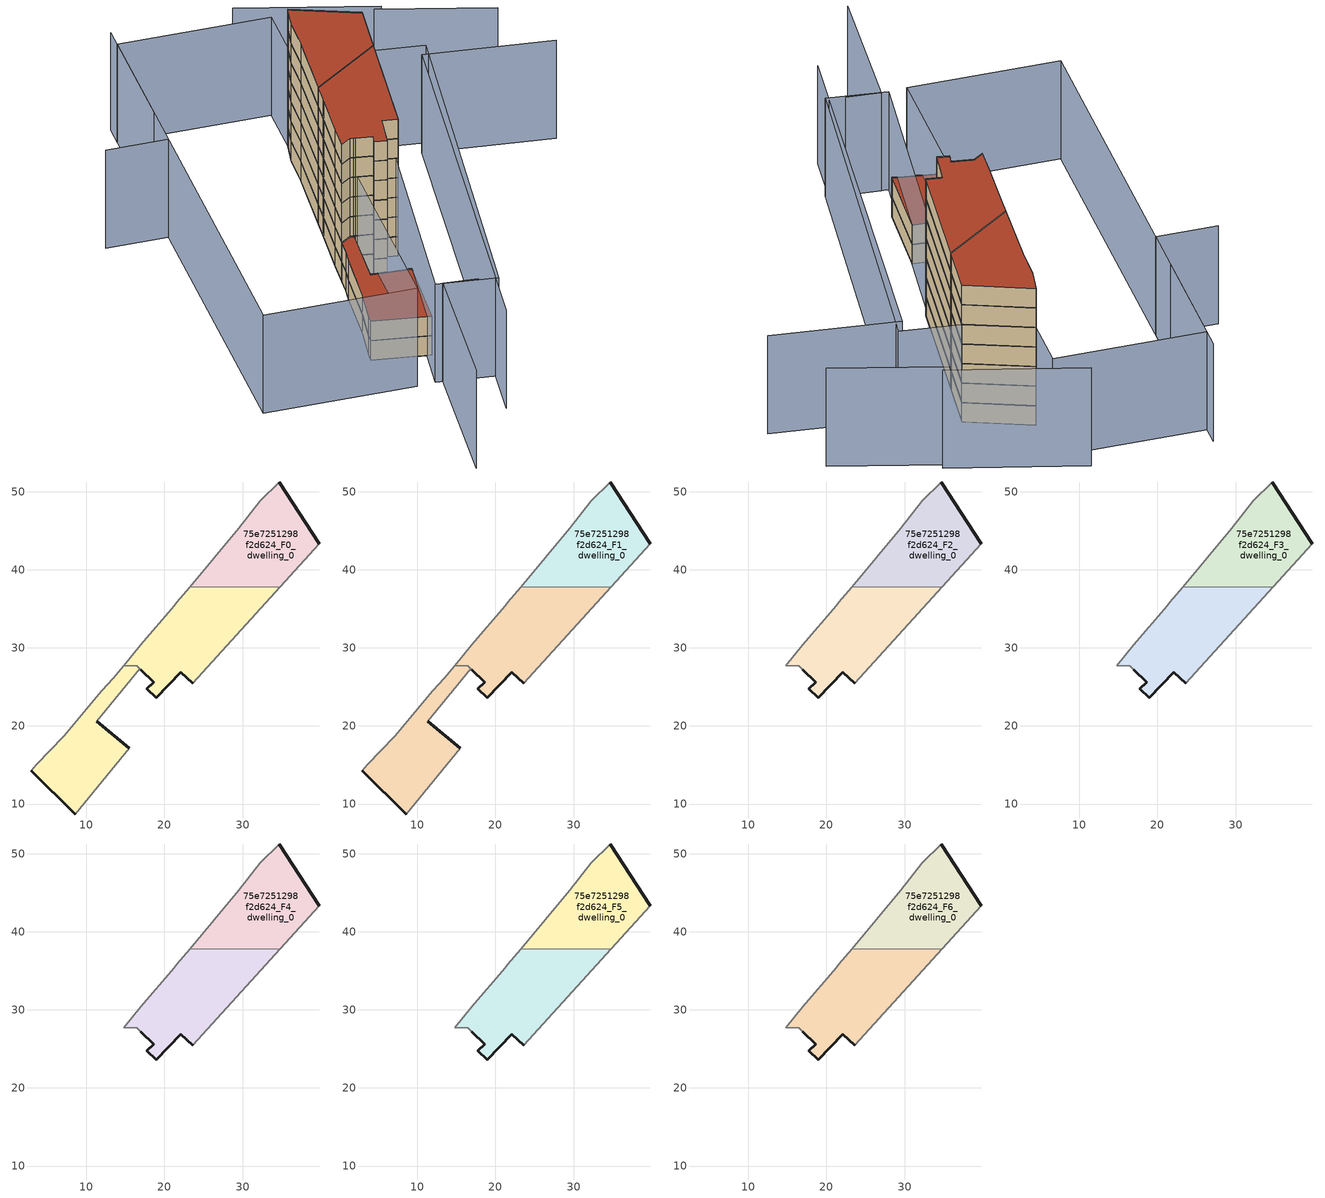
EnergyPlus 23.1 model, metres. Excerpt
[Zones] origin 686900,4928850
75e7251298f2d624_F0_dwelling_0
 floor ground (EU_floor_Construction): 34.81,37.85 39.79,43.35 34.72,51.23 32.27,48.86 29.53,45.31 23.21,37.78 z0
 wall outside (EU_wall_Construction): 34.72,51.23 39.79,43.35 z0:3
 wall adiabatic (EU_wall_Construction): 39.79,43.35 34.81,37.85 / 23.21,37.78 29.53,45.31 32.27,48.86 34.72,51.23 z0:3
 wall to 75e7251298f2d624_F0_dwelling_1 (EU_wall_Construction): 34.81,37.85 23.21,37.78 z0:3
75e7251298f2d624_F0_dwelling_1
 floor ground (EU_floor_Construction): 23.6,25.44 34.81,37.85 23.21,37.78 21.6,35.84 21.23,35.4 16.96,30.37 14.76,27.69 16.45,27.7 16.46,27.7 16.85,27.32 16.96,27.22 18.6,25.61 17.76,24.77 18.92,23.62 22.11,26.86 z0; 8.57,8.72 15.51,17.17 11.33,20.59 16.84,27.32 16.46,27.7 14.76,27.69 13.47,26.11 11.95,24.49 7.11,18.65 3.6,15.02 2.97,14.23 z0
 wall outside (EU_wall_Construction): 23.6,25.44 22.11,26.86 18.92,23.62 17.76,24.77 18.6,25.61 16.96,27.22 z0:3
 wall adiabatic (EU_wall_Construction): 34.81,37.85 23.6,25.44 / 16.96,27.22 16.85,27.32 16.46,27.7 14.76,27.69 16.96,30.37 21.23,35.4 21.6,35.84 23.21,37.78 z0:3
75e7251298f2d624_F0_dwelling_2
 floor ground (EU_floor_Construction): 23.6,25.44 34.81,37.85 23.21,37.78 21.6,35.84 21.23,35.4 16.96,30.37 14.76,27.69 16.45,27.7 16.46,27.7 16.85,27.32 16.96,27.22 18.6,25.61 17.76,24.77 18.92,23.62 22.11,26.86 z0; 8.57,8.72 15.51,17.17 11.33,20.59 16.84,27.32 16.46,27.7 14.76,27.69 13.47,26.11 11.95,24.49 7.11,18.65 3.6,15.02 2.97,14.23 z0
 wall outside (EU_wall_Construction): 8.57,8.72 2.97,14.23 / 11.33,20.59 15.51,17.17 z0:3
 wall adiabatic (EU_wall_Construction): 2.97,14.23 3.6,15.02 7.11,18.65 11.95,24.49 13.47,26.11 14.76,27.69 16.45,27.7 16.46,27.7 16.84,27.32 11.33,20.59 / 15.51,17.17 8.57,8.72 z0:3
75e7251298f2d624_F1_dwelling_0
 floor to 75e7251298f2d624_F0_dwelling_0 (EU_floor_Construction): 34.81,37.85 39.79,43.35 34.72,51.23 32.27,48.86 29.53,45.31 23.21,37.78 z3
 wall outside (EU_wall_Construction): 34.72,51.23 39.79,43.35 z3:6
 wall adiabatic (EU_wall_Construction): 39.79,43.35 34.81,37.85 / 23.21,37.78 29.53,45.31 32.27,48.86 34.72,51.23 z3:6
 wall to 75e7251298f2d624_F1_dwelling_1 (EU_wall_Construction): 34.81,37.85 23.21,37.78 z3:6
75e7251298f2d624_F1_dwelling_1
 floor outside (EU_floor_Construction): 23.6,25.44 34.81,37.85 23.21,37.78 21.6,35.84 21.23,35.4 16.96,30.37 14.76,27.69 16.45,27.7 16.46,27.7 16.85,27.32 16.96,27.22 18.6,25.61 17.76,24.77 18.92,23.62 22.11,26.86 z3; 8.57,8.72 15.51,17.17 11.33,20.59 16.84,27.32 16.46,27.7 14.76,27.69 13.47,26.11 11.95,24.49 7.11,18.65 3.6,15.02 2.97,14.23 z3
 wall outside (EU_wall_Construction): 23.6,25.44 22.11,26.86 18.92,23.62 17.76,24.77 18.6,25.61 16.96,27.22 z3:6
 wall adiabatic (EU_wall_Construction): 34.81,37.85 23.6,25.44 / 16.96,27.22 16.85,27.32 16.46,27.7 14.76,27.69 16.96,30.37 21.23,35.4 21.6,35.84 23.21,37.78 z3:6
 roof outside (EU_floor_Construction): 16.84,27.32 11.33,20.59 15.51,17.17 8.57,8.72 2.97,14.23 3.6,15.02 7.11,18.65 11.95,24.49 13.47,26.11 14.76,27.69 16.46,27.7 z6
75e7251298f2d624_F1_dwelling_2
 floor to 75e7251298f2d624_F0_dwelling_2 (EU_floor_Construction): 23.6,25.44 34.81,37.85 23.21,37.78 21.6,35.84 21.23,35.4 16.96,30.37 14.76,27.69 16.45,27.7 16.46,27.7 16.85,27.32 16.96,27.22 18.6,25.61 17.76,24.77 18.92,23.62 22.11,26.86 z3; 8.57,8.72 15.51,17.17 11.33,20.59 16.84,27.32 16.46,27.7 14.76,27.69 13.47,26.11 11.95,24.49 7.11,18.65 3.6,15.02 2.97,14.23 z3
 wall outside (EU_wall_Construction): 8.57,8.72 2.97,14.23 / 11.33,20.59 15.51,17.17 z3:6
 wall adiabatic (EU_wall_Construction): 2.97,14.23 3.6,15.02 7.11,18.65 11.95,24.49 13.47,26.11 14.76,27.69 16.45,27.7 16.46,27.7 16.84,27.32 11.33,20.59 / 15.51,17.17 8.57,8.72 z3:6
 roof outside (EU_roof_Construction): 34.81,37.85 23.6,25.44 22.11,26.86 18.92,23.62 17.76,24.77 18.6,25.61 16.96,27.22 16.85,27.32 16.46,27.7 16.45,27.7 14.76,27.69 16.96,30.37 21.23,35.4 21.6,35.84 23.21,37.78 z6; 16.84,27.32 11.33,20.59 15.51,17.17 8.57,8.72 2.97,14.23 3.6,15.02 7.11,18.65 11.95,24.49 13.47,26.11 14.76,27.69 16.46,27.7 z6
75e7251298f2d624_F2_dwelling_0
 floor to 75e7251298f2d624_F1_dwelling_0 (EU_floor_Construction): 34.81,37.85 39.79,43.35 34.72,51.23 32.27,48.86 29.53,45.31 23.21,37.78 z6
 wall outside (EU_wall_Construction): 34.72,51.23 39.79,43.35 z6:9
 wall adiabatic (EU_wall_Construction): 39.79,43.35 34.81,37.85 / 23.21,37.78 29.53,45.31 32.27,48.86 34.72,51.23 z6:9
 wall to 75e7251298f2d624_F2_dwelling_1 (EU_wall_Construction): 34.81,37.85 23.21,37.78 z6:9
75e7251298f2d624_F2_dwelling_1
 floor to 75e7251298f2d624_F1_dwelling_1 (EU_floor_Construction): 23.6,25.44 34.81,37.85 23.21,37.78 21.6,35.84 21.23,35.4 16.96,30.37 14.76,27.69 16.45,27.7 16.46,27.7 16.85,27.32 16.96,27.22 18.6,25.61 17.76,24.77 18.92,23.62 22.11,26.86 z6
 wall outside (EU_wall_Construction): 23.6,25.44 22.11,26.86 18.92,23.62 17.76,24.77 18.6,25.61 16.96,27.22 z6:9
 wall adiabatic (EU_wall_Construction): 34.81,37.85 23.6,25.44 / 16.96,27.22 16.85,27.32 16.46,27.7 14.76,27.69 16.96,30.37 21.23,35.4 21.6,35.84 23.21,37.78 z6:9
75e7251298f2d624_F3_dwelling_0
 floor to 75e7251298f2d624_F2_dwelling_0 (EU_floor_Construction): 34.81,37.85 39.79,43.35 34.72,51.23 32.27,48.86 29.53,45.31 23.21,37.78 z9
 wall outside (EU_wall_Construction): 34.72,51.23 39.79,43.35 z9:12
 wall adiabatic (EU_wall_Construction): 39.79,43.35 34.81,37.85 / 23.21,37.78 29.53,45.31 32.27,48.86 34.72,51.23 z9:12
 wall to 75e7251298f2d624_F3_dwelling_1 (EU_wall_Construction): 34.81,37.85 23.21,37.78 z9:12
75e7251298f2d624_F3_dwelling_1
 floor to 75e7251298f2d624_F2_dwelling_1 (EU_floor_Construction): 23.6,25.44 34.81,37.85 23.21,37.78 21.6,35.84 21.23,35.4 16.96,30.37 14.76,27.69 16.46,27.7 16.85,27.32 16.96,27.22 18.6,25.61 17.76,24.77 18.92,23.62 22.11,26.86 z9
 wall outside (EU_wall_Construction): 23.6,25.44 22.11,26.86 18.92,23.62 17.76,24.77 18.6,25.61 16.96,27.22 z9:12
 wall adiabatic (EU_wall_Construction): 34.81,37.85 23.6,25.44 / 16.96,27.22 16.85,27.32 16.46,27.7 14.76,27.69 16.96,30.37 21.23,35.4 21.6,35.84 23.21,37.78 z9:12
75e7251298f2d624_F4_dwelling_0
 floor to 75e7251298f2d624_F3_dwelling_0 (EU_floor_Construction): 34.81,37.85 39.79,43.35 34.72,51.23 32.27,48.86 29.53,45.31 23.21,37.78 z12
 wall outside (EU_wall_Construction): 34.72,51.23 39.79,43.35 z12:15
 wall adiabatic (EU_wall_Construction): 39.79,43.35 34.81,37.85 / 23.21,37.78 29.53,45.31 32.27,48.86 34.72,51.23 z12:15
 wall to 75e7251298f2d624_F4_dwelling_1 (EU_wall_Construction): 34.81,37.85 23.21,37.78 z12:15
75e7251298f2d624_F4_dwelling_1
 floor to 75e7251298f2d624_F3_dwelling_1 (EU_floor_Construction): 23.6,25.44 34.81,37.85 23.21,37.78 21.6,35.84 21.23,35.4 16.96,30.37 14.76,27.69 16.46,27.7 16.85,27.32 16.96,27.22 18.6,25.61 17.76,24.77 18.92,23.62 22.11,26.86 z12
 wall outside (EU_wall_Construction): 23.6,25.44 22.11,26.86 18.92,23.62 17.76,24.77 18.6,25.61 16.96,27.22 z12:15
 wall adiabatic (EU_wall_Construction): 34.81,37.85 23.6,25.44 / 16.96,27.22 16.85,27.32 16.46,27.7 14.76,27.69 16.96,30.37 21.23,35.4 21.6,35.84 23.21,37.78 z12:15
75e7251298f2d624_F5_dwelling_0
 floor to 75e7251298f2d624_F4_dwelling_0 (EU_floor_Construction): 34.81,37.85 39.79,43.35 34.72,51.23 32.27,48.86 29.53,45.31 23.21,37.78 z15
 wall outside (EU_wall_Construction): 34.72,51.23 39.79,43.35 z15:18
 wall adiabatic (EU_wall_Construction): 39.79,43.35 34.81,37.85 / 23.21,37.78 29.53,45.31 32.27,48.86 34.72,51.23 z15:18
 wall to 75e7251298f2d624_F5_dwelling_1 (EU_wall_Construction): 34.81,37.85 23.21,37.78 z15:18
75e7251298f2d624_F5_dwelling_1
 floor to 75e7251298f2d624_F4_dwelling_1 (EU_floor_Construction): 23.6,25.44 34.81,37.85 23.21,37.78 21.6,35.84 21.23,35.4 16.96,30.37 14.76,27.69 16.46,27.7 16.85,27.32 16.96,27.22 18.6,25.61 17.76,24.77 18.92,23.62 22.11,26.86 z15
 wall outside (EU_wall_Construction): 23.6,25.44 22.11,26.86 18.92,23.62 17.76,24.77 18.6,25.61 16.96,27.22 z15:18
 wall adiabatic (EU_wall_Construction): 34.81,37.85 23.6,25.44 / 16.96,27.22 16.85,27.32 16.46,27.7 14.76,27.69 16.96,30.37 21.23,35.4 21.6,35.84 23.21,37.78 z15:18
75e7251298f2d624_F6_dwelling_0
 floor to 75e7251298f2d624_F5_dwelling_0 (EU_floor_Construction): 34.81,37.85 39.79,43.35 34.72,51.23 32.27,48.86 29.53,45.31 23.21,37.78 z18
 wall outside (EU_wall_Construction): 34.72,51.23 39.79,43.35 z18:21
 wall adiabatic (EU_wall_Construction): 39.79,43.35 34.81,37.85 / 23.21,37.78 29.53,45.31 32.27,48.86 34.72,51.23 z18:21
 wall to 75e7251298f2d624_F6_dwelling_1 (EU_wall_Construction): 34.81,37.85 23.21,37.78 z18:21
 roof outside (EU_roof_Construction): 34.72,51.23 39.79,43.35 34.81,37.85 23.21,37.78 29.53,45.31 32.27,48.86 z21
75e7251298f2d624_F6_dwelling_1
 floor to 75e7251298f2d624_F5_dwelling_1 (EU_floor_Construction): 23.6,25.44 34.81,37.85 23.21,37.78 21.6,35.84 21.23,35.4 16.96,30.37 14.76,27.69 16.46,27.7 16.85,27.32 16.96,27.22 18.6,25.61 17.76,24.77 18.92,23.62 22.11,26.86 z18
 wall outside (EU_wall_Construction): 23.6,25.44 22.11,26.86 18.92,23.62 17.76,24.77 18.6,25.61 16.96,27.22 z18:21
 wall adiabatic (EU_wall_Construction): 34.81,37.85 23.6,25.44 / 16.96,27.22 16.85,27.32 16.46,27.7 14.76,27.69 16.96,30.37 21.23,35.4 21.6,35.84 23.21,37.78 z18:21
 roof outside (EU_roof_Construction): 34.81,37.85 23.6,25.44 22.11,26.86 18.92,23.62 17.76,24.77 18.6,25.61 16.96,27.22 16.85,27.32 16.46,27.7 14.76,27.69 16.96,30.37 21.23,35.4 21.6,35.84 23.21,37.78 z21
shading: -8.06,-10.79 4.78,4.18 / 4.78,4.18 8.26,1.2 / 4.78,-5.81 43.74,36.93 / 43.74,36.93 56.52,25.28 / 57.89,35.52 48.21,47.77 / 24.07,71.2 9.5,51.11 / 9.5,51.11 2.82,55.96 / 49.33,47.51 37.64,62.17 / 4.07,4.84 39.79,43.35 / 39.79,43.35 45.76,37.81 / 45.76,37.81 10.04,-0.7 / 10.04,-0.7 4.07,4.84 / -14.51,18.03 22.49,69.01 / 22.49,69.01 38.95,57.07 / 38.95,57.07 1.95,6.08 / 1.95,6.08 -14.51,18.03 z0:15
[Building]
EU S2 Campaign: North Axis=0; Terrain=City; Solar Distribution=FullExterior
[Site:Location]
Bologna: Latitude=44.5; Longitude=11.25; Time Zone=1; Elevation=37
[SizingPeriod:WeatherFileDays]
AnnualSizingPeriod: Begin Month=1; Begin Day of Month=1; End Month=12; End Day of Month=31; Day of Week for Start Day=Monday; Use Weather File Daylight Saving Period=No; Use Weather File Rain and Snow Indicators=No
[MATERIAL]
EU_InternalMass_Material: Roughness=MediumRough; Thickness=0.1; Conductivity=1; Density=1800; Specific Heat=900; Thermal Absorptance=0.9; Solar Absorptance=0.7; Visible Absorptance=0.7
[MATERIAL:NOMASS] Roughness=MediumRough; Thermal Absorptance=0.9; Solar Absorptance=0.7; Visible Absorptance=0.7
Name | Thermal Resistance
EU_wall_NoMass | 0.905828
EU_roof_NoMass | 0.37593
EU_floor_NoMass | 0.67114
[CONSTRUCTION]
EU_wall_Construction: EU_wall_NoMass
EU_roof_Construction: EU_roof_NoMass
EU_floor_Construction: EU_floor_NoMass
EU_InternalMass_Construction: EU_InternalMass_Material
[ZONE] Type=1; Multiplier=1; Ceiling Height=autocalculate; Floor Area=autocalculate; Part of Total Floor Area=Yes
Name | Volume
75e7251298f2d624_F0_dwelling_0 | 339.461
75e7251298f2d624_F1_dwelling_0; 75e7251298f2d624_F2_dwelling_0; 75e7251298f2d624_F3_dwelling_0; 75e7251298f2d624_F4_dwelling_0; 75e7251298f2d624_F5_dwelling_0; 75e7251298f2d624_F6_dwelling_0 | 339.46
75e7251298f2d624_F0_dwelling_1; 75e7251298f2d624_F1_dwelling_1; 75e7251298f2d624_F0_dwelling_2; 75e7251298f2d624_F1_dwelling_2 | 678.929
75e7251298f2d624_F2_dwelling_1; 75e7251298f2d624_F3_dwelling_1; 75e7251298f2d624_F4_dwelling_1; 75e7251298f2d624_F5_dwelling_1; 75e7251298f2d624_F6_dwelling_1 | 390.253
[INTERNALMASS] Construction=EU_InternalMass_Construction
Name | Zone or ZoneList | Surface Area
75e7251298f2d624_F0_dwelling_0_EU_InternalMass | 75e7251298f2d624_F0_dwelling_0 | 113.153
75e7251298f2d624_F0_dwelling_1_EU_InternalMass | 75e7251298f2d624_F0_dwelling_1 | 130.087
75e7251298f2d624_F0_dwelling_2_EU_InternalMass | 75e7251298f2d624_F0_dwelling_2 | 96.2271
75e7251298f2d624_F1_dwelling_0_EU_InternalMass | 75e7251298f2d624_F1_dwelling_0 | 113.153
75e7251298f2d624_F1_dwelling_1_EU_InternalMass | 75e7251298f2d624_F1_dwelling_1 | 130.087
75e7251298f2d624_F1_dwelling_2_EU_InternalMass | 75e7251298f2d624_F1_dwelling_2 | 96.2271
75e7251298f2d624_F2_dwelling_0_EU_InternalMass | 75e7251298f2d624_F2_dwelling_0 | 169.728
75e7251298f2d624_F2_dwelling_1_EU_InternalMass | 75e7251298f2d624_F2_dwelling_1 | 169.733
75e7251298f2d624_F3_dwelling_0_EU_InternalMass | 75e7251298f2d624_F3_dwelling_0 | 169.728
75e7251298f2d624_F3_dwelling_1_EU_InternalMass | 75e7251298f2d624_F3_dwelling_1 | 169.733
75e7251298f2d624_F4_dwelling_0_EU_InternalMass | 75e7251298f2d624_F4_dwelling_0 | 169.728
75e7251298f2d624_F4_dwelling_1_EU_InternalMass | 75e7251298f2d624_F4_dwelling_1 | 169.733
75e7251298f2d624_F5_dwelling_0_EU_InternalMass | 75e7251298f2d624_F5_dwelling_0 | 169.728
75e7251298f2d624_F5_dwelling_1_EU_InternalMass | 75e7251298f2d624_F5_dwelling_1 | 169.733
75e7251298f2d624_F6_dwelling_0_EU_InternalMass | 75e7251298f2d624_F6_dwelling_0 | 169.728
75e7251298f2d624_F6_dwelling_1_EU_InternalMass | 75e7251298f2d624_F6_dwelling_1 | 169.733
[OTHEREQUIPMENT] Fuel Type=Electricity; Design Level Calculation Method=Watts/Area; Power per Zone Floor Area=1; Fraction Latent=0; Fraction Radiant=0; Fraction Lost=0; Carbon Dioxide Generation Rate=0; EndUse Subcategory=EU_Step8_InternalGains
Name | Zone or ZoneList or Space or SpaceList | Schedule
EU_Step8_InternalGain_75e7251298f2d624_F0_dwelling_0_f000 | 75e7251298f2d624_F0_dwelling_0 | EU_Step8_GainSchedule_75e7251298f2d624_F0_dwelling_0_f000
EU_Step8_InternalGain_75e7251298f2d624_F0_dwelling_1_f000 | 75e7251298f2d624_F0_dwelling_1 | EU_Step8_GainSchedule_75e7251298f2d624_F0_dwelling_1_f000
EU_Step8_InternalGain_75e7251298f2d624_F0_dwelling_2_f000 | 75e7251298f2d624_F0_dwelling_2 | EU_Step8_GainSchedule_75e7251298f2d624_F0_dwelling_2_f000
EU_Step8_InternalGain_75e7251298f2d624_F1_dwelling_0_f000 | 75e7251298f2d624_F1_dwelling_0 | EU_Step8_GainSchedule_75e7251298f2d624_F1_dwelling_0_f000
EU_Step8_InternalGain_75e7251298f2d624_F1_dwelling_1_f000 | 75e7251298f2d624_F1_dwelling_1 | EU_Step8_GainSchedule_75e7251298f2d624_F1_dwelling_1_f000
EU_Step8_InternalGain_75e7251298f2d624_F1_dwelling_2_f000 | 75e7251298f2d624_F1_dwelling_2 | EU_Step8_GainSchedule_75e7251298f2d624_F1_dwelling_2_f000
EU_Step8_InternalGain_75e7251298f2d624_F2_dwelling_0_f000 | 75e7251298f2d624_F2_dwelling_0 | EU_Step8_GainSchedule_75e7251298f2d624_F2_dwelling_0_f000
EU_Step8_InternalGain_75e7251298f2d624_F2_dwelling_1_f000 | 75e7251298f2d624_F2_dwelling_1 | EU_Step8_GainSchedule_75e7251298f2d624_F2_dwelling_1_f000
EU_Step8_InternalGain_75e7251298f2d624_F3_dwelling_0_f000 | 75e7251298f2d624_F3_dwelling_0 | EU_Step8_GainSchedule_75e7251298f2d624_F3_dwelling_0_f000
EU_Step8_InternalGain_75e7251298f2d624_F3_dwelling_1_f000 | 75e7251298f2d624_F3_dwelling_1 | EU_Step8_GainSchedule_75e7251298f2d624_F3_dwelling_1_f000
EU_Step8_InternalGain_75e7251298f2d624_F4_dwelling_0_f000 | 75e7251298f2d624_F4_dwelling_0 | EU_Step8_GainSchedule_75e7251298f2d624_F4_dwelling_0_f000
EU_Step8_InternalGain_75e7251298f2d624_F4_dwelling_1_f000 | 75e7251298f2d624_F4_dwelling_1 | EU_Step8_GainSchedule_75e7251298f2d624_F4_dwelling_1_f000
EU_Step8_InternalGain_75e7251298f2d624_F5_dwelling_0_f000 | 75e7251298f2d624_F5_dwelling_0 | EU_Step8_GainSchedule_75e7251298f2d624_F5_dwelling_0_f000
EU_Step8_InternalGain_75e7251298f2d624_F5_dwelling_1_f000 | 75e7251298f2d624_F5_dwelling_1 | EU_Step8_GainSchedule_75e7251298f2d624_F5_dwelling_1_f000
EU_Step8_InternalGain_75e7251298f2d624_F6_dwelling_0_f000 | 75e7251298f2d624_F6_dwelling_0 | EU_Step8_GainSchedule_75e7251298f2d624_F6_dwelling_0_f000
EU_Step8_InternalGain_75e7251298f2d624_F6_dwelling_1_f000 | 75e7251298f2d624_F6_dwelling_1 | EU_Step8_GainSchedule_75e7251298f2d624_F6_dwelling_1_f000
[ZONEVENTILATION:DESIGNFLOWRATE] Schedule=EU_AlwaysOn; Design Flow Rate Calculation Method=AirChanges/Hour; Air Changes per Hour=0.73129; Ventilation Type=Natural; Fan Pressure Rise=0; Fan Total Efficiency=1; Constant Term Coefficient=1; Temperature Term Coefficient=0; Velocity Term Coefficient=0; Velocity Squared Term Coefficient=0; Minimum Indoor Temperature=-100; Maximum Indoor Temperature=100; Delta Temperature=-100; Minimum Outdoor Temperature=-100; Maximum Outdoor Temperature=100; Maximum Wind Speed=40
Name | Zone or ZoneList or Space or SpaceList
EU_ConstantAir_75e7251298f2d624_F0_dwelling_0 | 75e7251298f2d624_F0_dwelling_0
EU_ConstantAir_75e7251298f2d624_F0_dwelling_1 | 75e7251298f2d624_F0_dwelling_1
EU_ConstantAir_75e7251298f2d624_F0_dwelling_2 | 75e7251298f2d624_F0_dwelling_2
EU_ConstantAir_75e7251298f2d624_F1_dwelling_0 | 75e7251298f2d624_F1_dwelling_0
EU_ConstantAir_75e7251298f2d624_F1_dwelling_1 | 75e7251298f2d624_F1_dwelling_1
EU_ConstantAir_75e7251298f2d624_F1_dwelling_2 | 75e7251298f2d624_F1_dwelling_2
EU_ConstantAir_75e7251298f2d624_F2_dwelling_0 | 75e7251298f2d624_F2_dwelling_0
EU_ConstantAir_75e7251298f2d624_F2_dwelling_1 | 75e7251298f2d624_F2_dwelling_1
EU_ConstantAir_75e7251298f2d624_F3_dwelling_0 | 75e7251298f2d624_F3_dwelling_0
EU_ConstantAir_75e7251298f2d624_F3_dwelling_1 | 75e7251298f2d624_F3_dwelling_1
EU_ConstantAir_75e7251298f2d624_F4_dwelling_0 | 75e7251298f2d624_F4_dwelling_0
EU_ConstantAir_75e7251298f2d624_F4_dwelling_1 | 75e7251298f2d624_F4_dwelling_1
EU_ConstantAir_75e7251298f2d624_F5_dwelling_0 | 75e7251298f2d624_F5_dwelling_0
EU_ConstantAir_75e7251298f2d624_F5_dwelling_1 | 75e7251298f2d624_F5_dwelling_1
EU_ConstantAir_75e7251298f2d624_F6_dwelling_0 | 75e7251298f2d624_F6_dwelling_0
EU_ConstantAir_75e7251298f2d624_F6_dwelling_1 | 75e7251298f2d624_F6_dwelling_1
[SIZING:ZONE] Zone Cooling Design Supply Air Temperature Input Method=SupplyAirTemperature; Zone Cooling Design Supply Air Temperature=13; Zone Heating Design Supply Air Temperature Input Method=SupplyAirTemperature; Zone Heating Design Supply Air Temperature=50; Zone Cooling Design Supply Air Humidity Ratio=0.008; Zone Heating Design Supply Air Humidity Ratio=0.008; Cooling Design Air Flow Method=DesignDay; Cooling Design Air Flow Rate=0; Cooling Minimum Air Flow per Zone Floor Area=0.000762; Cooling Minimum Air Flow=0; Cooling Minimum Air Flow Fraction=0.2; Heating Design Air Flow Method=DesignDay; Heating Design Air Flow Rate=0; Heating Maximum Air Flow per Zone Floor Area=0.002032; Heating Maximum Air Flow=0.141576; Heating Maximum Air Flow Fraction=0.3; Account for Dedicated Outdoor Air System=No; Dedicated Outdoor Air System Control Strategy=NeutralSupplyAir; Dedicated Outdoor Air Low Setpoint Temperature for Design=autosize; Dedicated Outdoor Air High Setpoint Temperature for Design=autosize; Zone Load Sizing Method=Sensible Load Only No Latent Load; Zone Latent Cooling Design Supply Air Humidity Ratio Input Method=HumidityRatioDifference; Zone Cooling Design Supply Air Humidity Ratio Difference=0.005; Zone Latent Heating Design Supply Air Humidity Ratio Input Method=HumidityRatioDifference; Zone Humidification Design Supply Air Humidity Ratio Difference=0.005
75e7251298f2d624_F0_dwelling_0; 75e7251298f2d624_F0_dwelling_1; 75e7251298f2d624_F0_dwelling_2; 75e7251298f2d624_F1_dwelling_0; 75e7251298f2d624_F1_dwelling_1; 75e7251298f2d624_F1_dwelling_2; 75e7251298f2d624_F2_dwelling_0; 75e7251298f2d624_F2_dwelling_1; 75e7251298f2d624_F3_dwelling_0; 75e7251298f2d624_F3_dwelling_1; 75e7251298f2d624_F4_dwelling_0; 75e7251298f2d624_F4_dwelling_1; 75e7251298f2d624_F5_dwelling_0; 75e7251298f2d624_F5_dwelling_1; 75e7251298f2d624_F6_dwelling_0; 75e7251298f2d624_F6_dwelling_1
[ThermostatSetpoint:DualSetpoint] Heating Setpoint Temperature Schedule=HVACTemplate-Always 20; Cooling Setpoint Temperature Schedule=HVACTemplate-Always 50
EU_HeatOnly_75e7251298f2d624_F0_dwelling_0 Dual SP Control; EU_HeatOnly_75e7251298f2d624_F0_dwelling_1 Dual SP Control; EU_HeatOnly_75e7251298f2d624_F0_dwelling_2 Dual SP Control; EU_HeatOnly_75e7251298f2d624_F1_dwelling_0 Dual SP Control; EU_HeatOnly_75e7251298f2d624_F1_dwelling_1 Dual SP Control; EU_HeatOnly_75e7251298f2d624_F1_dwelling_2 Dual SP Control; EU_HeatOnly_75e7251298f2d624_F2_dwelling_0 Dual SP Control; EU_HeatOnly_75e7251298f2d624_F2_dwelling_1 Dual SP Control; EU_HeatOnly_75e7251298f2d624_F3_dwelling_0 Dual SP Control; EU_HeatOnly_75e7251298f2d624_F3_dwelling_1 Dual SP Control; EU_HeatOnly_75e7251298f2d624_F4_dwelling_0 Dual SP Control; EU_HeatOnly_75e7251298f2d624_F4_dwelling_1 Dual SP Control; EU_HeatOnly_75e7251298f2d624_F5_dwelling_0 Dual SP Control; EU_HeatOnly_75e7251298f2d624_F5_dwelling_1 Dual SP Control; EU_HeatOnly_75e7251298f2d624_F6_dwelling_0 Dual SP Control; EU_HeatOnly_75e7251298f2d624_F6_dwelling_1 Dual SP Control
[ZoneControl:Thermostat] Control Type Schedule=HVACTemplate-Always 4
Name | Zone or ZoneList | Control
75e7251298f2d624_F0_dwelling_0 Thermostat | 75e7251298f2d624_F0_dwelling_0 | EU_HeatOnly_75e7251298f2d624_F0_dwelling_0 Dual SP Control
75e7251298f2d624_F0_dwelling_1 Thermostat | 75e7251298f2d624_F0_dwelling_1 | EU_HeatOnly_75e7251298f2d624_F0_dwelling_1 Dual SP Control
75e7251298f2d624_F0_dwelling_2 Thermostat | 75e7251298f2d624_F0_dwelling_2 | EU_HeatOnly_75e7251298f2d624_F0_dwelling_2 Dual SP Control
75e7251298f2d624_F1_dwelling_0 Thermostat | 75e7251298f2d624_F1_dwelling_0 | EU_HeatOnly_75e7251298f2d624_F1_dwelling_0 Dual SP Control
75e7251298f2d624_F1_dwelling_1 Thermostat | 75e7251298f2d624_F1_dwelling_1 | EU_HeatOnly_75e7251298f2d624_F1_dwelling_1 Dual SP Control
75e7251298f2d624_F1_dwelling_2 Thermostat | 75e7251298f2d624_F1_dwelling_2 | EU_HeatOnly_75e7251298f2d624_F1_dwelling_2 Dual SP Control
75e7251298f2d624_F2_dwelling_0 Thermostat | 75e7251298f2d624_F2_dwelling_0 | EU_HeatOnly_75e7251298f2d624_F2_dwelling_0 Dual SP Control
75e7251298f2d624_F2_dwelling_1 Thermostat | 75e7251298f2d624_F2_dwelling_1 | EU_HeatOnly_75e7251298f2d624_F2_dwelling_1 Dual SP Control
75e7251298f2d624_F3_dwelling_0 Thermostat | 75e7251298f2d624_F3_dwelling_0 | EU_HeatOnly_75e7251298f2d624_F3_dwelling_0 Dual SP Control
75e7251298f2d624_F3_dwelling_1 Thermostat | 75e7251298f2d624_F3_dwelling_1 | EU_HeatOnly_75e7251298f2d624_F3_dwelling_1 Dual SP Control
75e7251298f2d624_F4_dwelling_0 Thermostat | 75e7251298f2d624_F4_dwelling_0 | EU_HeatOnly_75e7251298f2d624_F4_dwelling_0 Dual SP Control
75e7251298f2d624_F4_dwelling_1 Thermostat | 75e7251298f2d624_F4_dwelling_1 | EU_HeatOnly_75e7251298f2d624_F4_dwelling_1 Dual SP Control
75e7251298f2d624_F5_dwelling_0 Thermostat | 75e7251298f2d624_F5_dwelling_0 | EU_HeatOnly_75e7251298f2d624_F5_dwelling_0 Dual SP Control
75e7251298f2d624_F5_dwelling_1 Thermostat | 75e7251298f2d624_F5_dwelling_1 | EU_HeatOnly_75e7251298f2d624_F5_dwelling_1 Dual SP Control
75e7251298f2d624_F6_dwelling_0 Thermostat | 75e7251298f2d624_F6_dwelling_0 | EU_HeatOnly_75e7251298f2d624_F6_dwelling_0 Dual SP Control
75e7251298f2d624_F6_dwelling_1 Thermostat | 75e7251298f2d624_F6_dwelling_1 | EU_HeatOnly_75e7251298f2d624_F6_dwelling_1 Dual SP Control
[Zone equipment]
75e7251298f2d624_F0_dwelling_0: 75e7251298f2d624_F0_dwelling_0 Ideal Loads Air System
75e7251298f2d624_F0_dwelling_1: 75e7251298f2d624_F0_dwelling_1 Ideal Loads Air System
75e7251298f2d624_F0_dwelling_2: 75e7251298f2d624_F0_dwelling_2 Ideal Loads Air System
75e7251298f2d624_F1_dwelling_0: 75e7251298f2d624_F1_dwelling_0 Ideal Loads Air System
75e7251298f2d624_F1_dwelling_1: 75e7251298f2d624_F1_dwelling_1 Ideal Loads Air System
75e7251298f2d624_F1_dwelling_2: 75e7251298f2d624_F1_dwelling_2 Ideal Loads Air System
75e7251298f2d624_F2_dwelling_0: 75e7251298f2d624_F2_dwelling_0 Ideal Loads Air System
75e7251298f2d624_F2_dwelling_1: 75e7251298f2d624_F2_dwelling_1 Ideal Loads Air System
75e7251298f2d624_F3_dwelling_0: 75e7251298f2d624_F3_dwelling_0 Ideal Loads Air System
75e7251298f2d624_F3_dwelling_1: 75e7251298f2d624_F3_dwelling_1 Ideal Loads Air System
75e7251298f2d624_F4_dwelling_0: 75e7251298f2d624_F4_dwelling_0 Ideal Loads Air System
75e7251298f2d624_F4_dwelling_1: 75e7251298f2d624_F4_dwelling_1 Ideal Loads Air System
75e7251298f2d624_F5_dwelling_0: 75e7251298f2d624_F5_dwelling_0 Ideal Loads Air System
75e7251298f2d624_F5_dwelling_1: 75e7251298f2d624_F5_dwelling_1 Ideal Loads Air System
75e7251298f2d624_F6_dwelling_0: 75e7251298f2d624_F6_dwelling_0 Ideal Loads Air System
75e7251298f2d624_F6_dwelling_1: 75e7251298f2d624_F6_dwelling_1 Ideal Loads Air System
[ZoneHVAC:IdealLoadsAirSystem] Availability Schedule=EU_AlwaysOn; Maximum Heating Supply Air Temperature [C]=50; Minimum Cooling Supply Air Temperature [C]=13; Maximum Heating Supply Air Humidity Ratio [kg-H20/kg-air]=0.0156; Minimum Cooling Supply Air Humidity Ratio [kg-H20/kg-air]=0.0077; Heating Limit=NoLimit; Cooling Limit=NoLimit; Heating Availability Schedule=EU_AlwaysOn; Cooling Availability Schedule=EU_CoolingOff; Dehumidification Control Type=ConstantSensibleHeatRatio; Cooling Sensible Heat Ratio=0.7; Humidification Control Type=None; Demand Controlled Ventilation Type=None; Outdoor Air Economizer Type=NoEconomizer; Heat Recovery Type=None; Sensible Heat Recovery Effectiveness=0.7; Latent Heat Recovery Effectiveness=0.65
75e7251298f2d624_F0_dwelling_0 Ideal Loads Air System; 75e7251298f2d624_F0_dwelling_1 Ideal Loads Air System; 75e7251298f2d624_F0_dwelling_2 Ideal Loads Air System; 75e7251298f2d624_F1_dwelling_0 Ideal Loads Air System; 75e7251298f2d624_F1_dwelling_1 Ideal Loads Air System; 75e7251298f2d624_F1_dwelling_2 Ideal Loads Air System; 75e7251298f2d624_F2_dwelling_0 Ideal Loads Air System; 75e7251298f2d624_F2_dwelling_1 Ideal Loads Air System; 75e7251298f2d624_F3_dwelling_0 Ideal Loads Air System; 75e7251298f2d624_F3_dwelling_1 Ideal Loads Air System; 75e7251298f2d624_F4_dwelling_0 Ideal Loads Air System; 75e7251298f2d624_F4_dwelling_1 Ideal Loads Air System; 75e7251298f2d624_F5_dwelling_0 Ideal Loads Air System; 75e7251298f2d624_F5_dwelling_1 Ideal Loads Air System; 75e7251298f2d624_F6_dwelling_0 Ideal Loads Air System; 75e7251298f2d624_F6_dwelling_1 Ideal Loads Air System
[SCHEDULE:CONSTANT]
Name | Hourly Value
EU_AlwaysOn | 1
EU_CoolingOff | 0
[SCHEDULE:FILE] Column Number=1; Rows to Skip at Top=0; Number of Hours of Data=8760; Column Separator=Comma; Interpolate to Timestep=No; Minutes per Item=60; Adjust Schedule for Daylight Savings=Yes
Name | File
EU_Step8_GainSchedule_75e7251298f2d624_F0_dwelling_0_f000 | ../../schedules/75e7251298f2d624/75e7251298f2d624_F0_dwelling_0_f000_gain.csv
EU_Step8_GainSchedule_75e7251298f2d624_F0_dwelling_1_f000 | ../../schedules/75e7251298f2d624/75e7251298f2d624_F0_dwelling_1_f000_gain.csv
EU_Step8_GainSchedule_75e7251298f2d624_F0_dwelling_2_f000 | ../../schedules/75e7251298f2d624/75e7251298f2d624_F0_dwelling_2_f000_gain.csv
EU_Step8_GainSchedule_75e7251298f2d624_F1_dwelling_0_f000 | ../../schedules/75e7251298f2d624/75e7251298f2d624_F1_dwelling_0_f000_gain.csv
EU_Step8_GainSchedule_75e7251298f2d624_F1_dwelling_1_f000 | ../../schedules/75e7251298f2d624/75e7251298f2d624_F1_dwelling_1_f000_gain.csv
EU_Step8_GainSchedule_75e7251298f2d624_F1_dwelling_2_f000 | ../../schedules/75e7251298f2d624/75e7251298f2d624_F1_dwelling_2_f000_gain.csv
EU_Step8_GainSchedule_75e7251298f2d624_F2_dwelling_0_f000 | ../../schedules/75e7251298f2d624/75e7251298f2d624_F2_dwelling_0_f000_gain.csv
EU_Step8_GainSchedule_75e7251298f2d624_F2_dwelling_1_f000 | ../../schedules/75e7251298f2d624/75e7251298f2d624_F2_dwelling_1_f000_gain.csv
EU_Step8_GainSchedule_75e7251298f2d624_F3_dwelling_0_f000 | ../../schedules/75e7251298f2d624/75e7251298f2d624_F3_dwelling_0_f000_gain.csv
EU_Step8_GainSchedule_75e7251298f2d624_F3_dwelling_1_f000 | ../../schedules/75e7251298f2d624/75e7251298f2d624_F3_dwelling_1_f000_gain.csv
EU_Step8_GainSchedule_75e7251298f2d624_F4_dwelling_0_f000 | ../../schedules/75e7251298f2d624/75e7251298f2d624_F4_dwelling_0_f000_gain.csv
EU_Step8_GainSchedule_75e7251298f2d624_F4_dwelling_1_f000 | ../../schedules/75e7251298f2d624/75e7251298f2d624_F4_dwelling_1_f000_gain.csv
EU_Step8_GainSchedule_75e7251298f2d624_F5_dwelling_0_f000 | ../../schedules/75e7251298f2d624/75e7251298f2d624_F5_dwelling_0_f000_gain.csv
EU_Step8_GainSchedule_75e7251298f2d624_F5_dwelling_1_f000 | ../../schedules/75e7251298f2d624/75e7251298f2d624_F5_dwelling_1_f000_gain.csv
EU_Step8_GainSchedule_75e7251298f2d624_F6_dwelling_0_f000 | ../../schedules/75e7251298f2d624/75e7251298f2d624_F6_dwelling_0_f000_gain.csv
EU_Step8_GainSchedule_75e7251298f2d624_F6_dwelling_1_f000 | ../../schedules/75e7251298f2d624/75e7251298f2d624_F6_dwelling_1_f000_gain.csv
[Schedule:Compact]
HVACTemplate-Always 20: Through: 12/31, For: AllDays, Until: 24:00, 20
HVACTemplate-Always 50: Through: 12/31, For: AllDays, Until: 24:00, 50
HVACTemplate-Always 4: Through: 12/31, For: AllDays, Until: 24:00, 4
